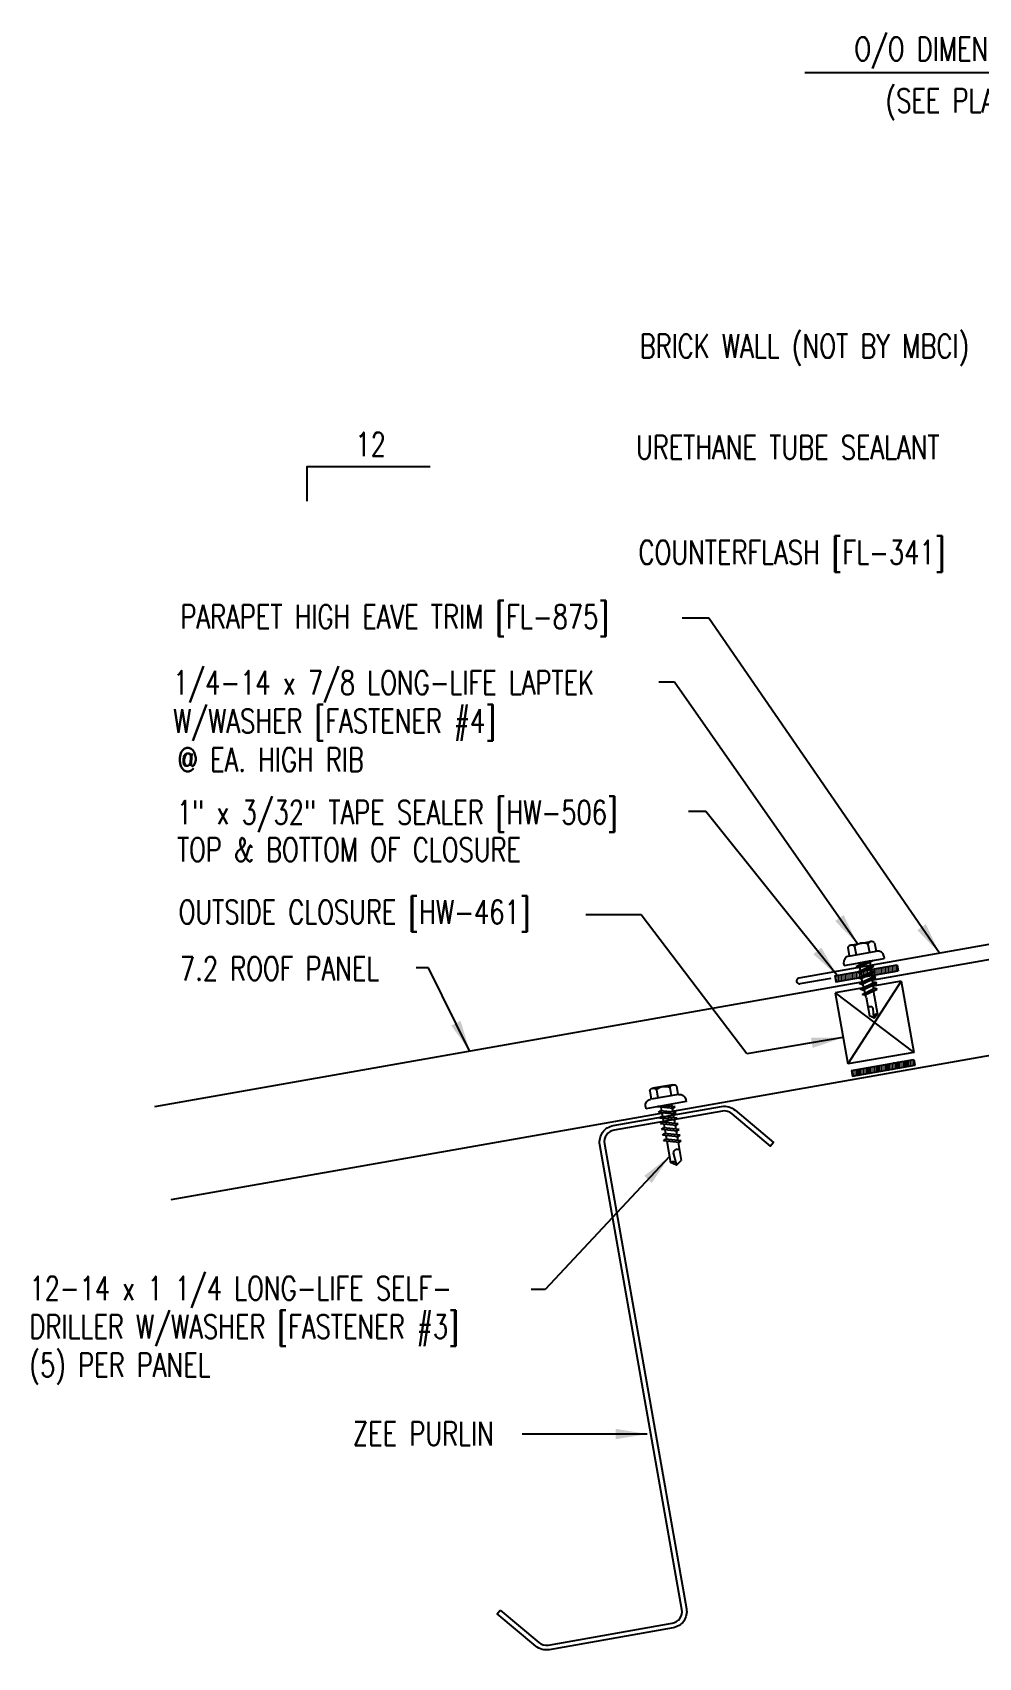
# Model space of a CAD drawing. Extents: x 15.7 to 45.3, y 14.8 to 40.6.
# Drawn here: x 15.7 to 30.68, y 14.84 to 40.58 of the extents above; entities that cross this region are included whole.
import ezdxf
from ezdxf.enums import TextEntityAlignment as Align

# ---------------------------------------------------------------- set-up
doc = ezdxf.new("R2010")
doc.units = 0
doc.header["$LTSCALE"] = 4
doc.header["$MEASUREMENT"] = 0
doc.layers.get('0').update_dxf_attribs({"linetype": 'CONTINUOUS'})
for name, color, linetype in [('CLOSURE', 3, 'CONTINUOUS'), ('DIM', 2, 'CONTINUOUS'), ('FASTENER', 9, 'CONTINUOUS'), ('MARK', 1, 'CONTINUOUS'), ('PANEL', 11, 'CONTINUOUS'), ('SEALANT', 8, 'CONTINUOUS'), ('STLA', 12, 'CONTINUOUS'), ('TAPE', 9, 'CONTINUOUS'), ('TEXT', 2, 'CONTINUOUS'), ('TRIM', 6, 'CONTINUOUS')]:
    doc.layers.add(name, color=color, linetype=linetype)
doc.styles.add('TEXT', font='SIMPLEX.shx', dxfattribs={"width": 0.75, "height": 0.375})
doc.styles.add('TEXT1', font='ROMANS.shx', dxfattribs={"width": 0.75, "height": 0.375})
doc.dimstyles.new('DETAIL$7', dxfattribs={"dimscale": 4, "dimtxt": 0.375, "dimasz": 0.125, "dimexe": 0.0625, "dimexo": 0.0625, "dimgap": 0.0625, "dimtad": 1, "dimdec": 4, "dimzin": 3, "dimdsep": 46, "dimlunit": 4, "dimtxsty": 'TEXT', "dimblk": 'ARCHTICK', "dimcen": 0.0625, "dimclrd": 7, "dimclre": 7, "dimclrt": 2, "dimadec": 0, "dimazin": 0, "dimtfac": 0.6, "dimtdec": 4, "dimtmove": 0, "dimatfit": 3, "dimfxl": 0, "dimfrac": 2, "dimtolj": 1, "dimtzin": 0, "dimarcsym": 0})

# ---------------------------------------------------------------- blocks, each defined once
blk = doc.blocks.new('A$C6938402A')
at = {"layer": 'TAPE'}
h = blk.add_hatch(dxfattribs=at)
h.set_pattern_fill('DOTS', color=256, scale=0.35, angle=270, style=0)
h.set_pattern_definition([(270, (-22.332364, -26.379487), (0.021875, -0.0109375), [0, -0.021875])])
h.paths.add_polyline_path([(-0.563, -0.04), (-0.547, -0.132), (0.438, 0.041), (0.422, 0.134)])
at = {"layer": 'SEALANT'}
for p, q in [((-0.563, -0.04), (0.422, 0.134)), ((-0.547, -0.132), (0.438, 0.041)), ((0.422, 0.134), (0.438, 0.041)), ((-0.563, -0.04), (-0.547, -0.132))]:
    blk.add_line(p, q, dxfattribs=at)
blk = doc.blocks.new('FD-F4')
at = {"layer": 'TEXT', "style": 'TEXT1', "width": 0.75}
for s, p in [('1/4-14 x 7/8 LONG-LIFE LAPTEK', (0.0047, -0.0408)), ('W/WASHER [FASTENER #4]', (0.0047, -0.1926))]:
    blk.add_text(s, height=0.09375, dxfattribs=at).set_placement(p)
blk.add_attdef('(QUANTITY)', (1.4847, -0.1926), '', height=0.0938, dxfattribs=at)
blk = doc.blocks.new('fz5')
at = {"layer": 'FASTENER'}
for p, q in [((-0.217, 0.305), (-0.217, 0.171)), ((-0.163, 0.337), (0.159, 0.337)), ((-0.108, 0.305), (-0.108, 0.171)), ((0.105, 0.305), (0.105, 0.171)), ((0.214, 0.305), (0.214, 0.171)), ((-0.326, 0.071), (-0.326, 0.037)), ((-0.326, 0.037), (0.322, 0.037)), ((-0.226, 0.171), (0.214, 0.171)), ((-0.141, -0.014), (0.037, 0.037)), ((-0.105, -0.034), (0.137, 0.035)), ((-0.088, 0.037), (-0.088, 0.001)), ((-0.088, 0.037), (0.085, 0.037)), ((0.085, 0.037), (0.134, 0.037)), ((0.085, 0.02), (0.085, -0.041)), ((0.137, 0.035), (0.134, 0.037)), ((0.322, 0.071), (0.322, 0.037)), ((-0.105, -0.034), (-0.141, -0.014)), ((-0.141, -0.105), (0.102, -0.036)), ((-0.105, -0.125), (-0.141, -0.105)), ((-0.141, -0.196), (0.102, -0.127)), ((-0.105, -0.216), (-0.141, -0.196)), ((-0.141, -0.287), (0.102, -0.217)), ((-0.105, -0.125), (0.137, -0.056)), ((-0.105, -0.216), (0.137, -0.147)), ((-0.105, -0.307), (0.137, -0.238)), ((-0.088, -0.029), (-0.088, -0.09)), ((-0.088, -0.12), (-0.088, -0.181)), ((-0.084, -0.27), (-0.088, -0.211)), ((0.077, -0.315), (0.082, -0.253)), ((0.084, -0.223), (0.085, -0.211)), ((0.085, -0.071), (0.085, -0.131)), ((0.085, -0.162), (0.085, -0.211)), ((0.137, -0.056), (0.102, -0.036)), ((0.137, -0.147), (0.102, -0.127)), ((0.137, -0.238), (0.102, -0.217)), ((-0.105, -0.307), (-0.141, -0.287)), ((-0.141, -0.378), (0.102, -0.308)), ((-0.105, -0.398), (-0.141, -0.378)), ((-0.122, -0.463), (0.089, -0.403)), ((-0.086, -0.483), (-0.122, -0.463)), ((-0.105, -0.398), (0.137, -0.328)), ((-0.086, -0.483), (0.124, -0.423)), ((-0.078, -0.36), (-0.082, -0.3)), ((-0.071, -0.449), (-0.075, -0.389)), ((-0.066, -0.516), (-0.069, -0.478)), ((0.063, -0.515), (0.068, -0.439)), ((0.071, -0.408), (0.075, -0.346)), ((0.124, -0.423), (0.089, -0.403)), ((0.137, -0.328), (0.102, -0.308)), ((-0.066, -0.516), (-0.066, -0.82)), ((-0.003, -0.854), (0.009, -0.714)), ((0.063, -0.516), (0.063, -0.82)), ((-0.002, -0.866), (-0.066, -0.82)), ((-0.002, -0.866), (0.063, -0.82))]:
    blk.add_line(p, q, dxfattribs=at)
for centre, radius, start, end in [((-0.163, 0.274), 0.0628, 29.8754, 150.1246), ((-0.002, 0.141), 0.196, 56.9974, 123.0026), ((0.159, 0.274), 0.0628, 29.8754, 150.1246), ((-0.226, 0.071), 0.1, 90, 180), ((0.222, 0.071), 0.1, 0, 90), ((-0.036, -0.723), 0.0461, 11.1445, 130.906), ((0.073, -0.516), 0.01, 175.9484, 180), ((0.039, -0.855), 0.0422, 55.4585, 194.8454)]:
    blk.add_arc(centre, radius, start, end, dxfattribs=at)
blk = doc.blocks.new('_ArchTick')
at = {"color": 0, "const_width": 0.15}
blk.add_lwpolyline([(-0.5, -0.5), (0.5, 0.5)], dxfattribs=at)
blk = doc.blocks.new('slopl1')
at = {"layer": 'MARK', "color": 6}
blk.add_lwpolyline([(0, 0), (0, 0.1368), (0.4871, 0.1368)], dxfattribs=at)
at = {"layer": 'MARK', "color": 2, "style": 'TEXT1', "width": 0.75}
blk.add_text('12', height=0.09375, dxfattribs=at).set_placement((0.1909, 0.1779))
blk.add_attdef('SLOPL1', text='', height=0.0938, dxfattribs=at).set_placement((-0.0549, 0.0243), align=Align.RIGHT)
blk = doc.blocks.new('FD-F3')
at = {"layer": 'TEXT', "style": 'TEXT1', "width": 0.75}
for s, p in [('12-14 x 1 1/4 LONG-LIFE SELF-', (0.0047, -0.0408)), ('DRILLER W/WASHER [FASTENER #3]', (0.0047, -0.1926))]:
    blk.add_text(s, height=0.09375, dxfattribs=at).set_placement(p)
blk.add_attdef('(QUANTITY)', (0.0047, -0.3444), '', height=0.0938, dxfattribs=at)
blk = doc.blocks.new('fz9')
at = {"layer": 'FASTENER'}
for p, q in [((-0.215, 0.305), (-0.215, 0.171)), ((-0.161, 0.337), (0.161, 0.337)), ((-0.107, 0.305), (-0.107, 0.171)), ((0.107, 0.305), (0.107, 0.171)), ((0.215, 0.305), (0.215, 0.171)), ((-0.324, 0.071), (-0.324, 0.037)), ((-0.324, 0.037), (0.324, 0.037)), ((-0.224, 0.171), (0.215, 0.171)), ((-0.139, -0.016), (0.046, 0.037)), ((-0.104, -0.036), (0.139, 0.033)), ((-0.086, 0.037), (0.086, 0.037)), ((-0.086, 0.037), (-0.086, -0.001)), ((0.086, 0.037), (0.133, 0.037)), ((0.086, 0.018), (0.086, -0.042)), ((0.139, 0.033), (0.133, 0.037)), ((0.324, 0.071), (0.324, 0.037)), ((-0.104, -0.036), (-0.139, -0.016)), ((-0.139, -0.107), (0.104, -0.038)), ((-0.104, -0.127), (-0.139, -0.107)), ((-0.139, -0.198), (0.104, -0.128)), ((-0.104, -0.218), (-0.139, -0.198)), ((-0.139, -0.289), (0.104, -0.219)), ((-0.104, -0.127), (0.139, -0.058)), ((-0.104, -0.218), (0.139, -0.149)), ((-0.104, -0.309), (0.139, -0.239)), ((-0.086, -0.031), (-0.086, -0.092)), ((-0.086, -0.122), (-0.086, -0.183)), ((-0.086, -0.213), (-0.086, -0.274)), ((0.086, -0.073), (0.086, -0.133)), ((0.086, -0.164), (0.086, -0.224)), ((0.086, -0.255), (0.086, -0.315)), ((0.139, -0.058), (0.104, -0.038)), ((0.139, -0.149), (0.104, -0.128)), ((0.139, -0.239), (0.104, -0.219)), ((-0.104, -0.309), (-0.139, -0.289)), ((-0.139, -0.38), (0.104, -0.31)), ((-0.104, -0.4), (-0.139, -0.38)), ((-0.139, -0.47), (0.104, -0.401)), ((-0.104, -0.491), (-0.139, -0.47)), ((-0.139, -0.561), (0.104, -0.492)), ((-0.104, -0.4), (0.139, -0.33)), ((-0.104, -0.491), (0.139, -0.421)), ((-0.104, -0.581), (0.139, -0.512)), ((-0.086, -0.304), (-0.086, -0.364)), ((-0.086, -0.395), (-0.086, -0.455)), ((-0.086, -0.486), (-0.086, -0.546)), ((0.086, -0.345), (0.086, -0.406)), ((0.086, -0.436), (0.086, -0.497)), ((0.139, -0.33), (0.104, -0.31)), ((0.139, -0.421), (0.104, -0.401)), ((0.139, -0.512), (0.104, -0.492)), ((-0.104, -0.581), (-0.139, -0.561)), ((-0.086, -0.577), (-0.086, -0.869)), ((-0.002, -0.914), (0.014, -0.727)), ((0.086, -0.527), (0.086, -0.869)), ((0, -0.929), (-0.086, -0.869)), ((0, -0.929), (0.086, -0.869))]:
    blk.add_line(p, q, dxfattribs=at)
for centre, radius, start, end in [((-0.161, 0.274), 0.0628, 29.8754, 150.1246), ((0, 0.141), 0.196, 56.9974, 123.0026), ((0.161, 0.274), 0.0628, 29.8754, 150.1246), ((-0.224, 0.071), 0.1, 90, 180), ((0.224, 0.071), 0.1, 0, 90), ((-0.046, -0.739), 0.0615, 11.1445, 130.906), ((0.054, -0.915), 0.0563, 55.4585, 194.8454)]:
    blk.add_arc(centre, radius, start, end, dxfattribs=at)
blk = doc.blocks.new('Z8X25')
at = {"layer": 'STLA'}
blk.add_lwpolyline([(-1.652, 0.753), (-1.139, 0.142, 0.221695), (-0.995, 0.075), (0.995, 0.075, 0.414214), (1.183, 0.262), (1.183, 4), (1.183, 7.738, -0.414214), (1.445, 8), (3.186, 8, -0.221695), (3.386, 7.906), (3.899, 7.295), (3.842, 7.247), (3.329, 7.858, 0.221695), (3.186, 7.925), (1.445, 7.925, 0.414214), (1.257, 7.738), (1.257, 4), (1.257, 0.262, -0.414214), (0.995, 0), (-0.995, 0, -0.221695), (-1.196, 0.094), (-1.709, 0.705)], format="xyb", close=True, dxfattribs=at)
blk = doc.blocks.new('A$C27B8051A')
at = {"layer": 'TRIM'}
for p, q in [((4.062, 2.166), (4.062, -3.834)), ((4.062, -3.834), (-1.354, -4.789)), ((-0.846, -4.795), (-1.338, -4.882))]:
    blk.add_line(p, q, dxfattribs=at)
blk.add_arc((-1.342, -4.835), 0.047, 104.5263, 275.4737, dxfattribs=at)

msp = doc.modelspace()

# ---------------------------------------------------------------- linework, layer by layer
at = {"layer": 'CLOSURE'}
for p, q in [((29.4517, 25.55468), (28.40597, 25.37029)), ((29.4517, 25.55468), (28.60445, 24.24461)), ((29.4517, 25.55468), (29.65019, 24.429)), ((28.40597, 25.37029), (28.60445, 24.24461)), ((28.40597, 25.37029), (29.65019, 24.429)), ((29.65019, 24.429), (28.60445, 24.24461))]:
    msp.add_line(p, q, dxfattribs=at)
at = {"layer": 'PANEL'}
for p, q in [((17.63113, 23.57311), (31.25731, 25.97577)), ((17.8916, 22.0959), (31.51778, 24.49856))]:
    msp.add_line(p, q, dxfattribs=at)
at = {"layer": 'TEXT', "color": 7}
msp.add_line((25.33364, 26.60512), (24.45842, 26.60512), dxfattribs=at)

# ---------------------------------------------------------------- block references
at = {"layer": 'FASTENER', "rotation": 9.99999999999983}
msp.add_blockref('fz5', (28.8741, 25.82472), dxfattribs=at)
at = {"layer": 'FASTENER', "xscale": -1, "rotation": 9.999999999999886}
msp.add_blockref('fz9', (25.73466, 23.55538), dxfattribs=at)
at = {"layer": 'MARK', "xscale": 4, "yscale": 4, "zscale": 4}
msp.add_blockref('slopl1', (20.04573, 33.16219), dxfattribs=at)
at = {"layer": 'STLA', "rotation": 9.999999999999982}
msp.add_blockref('Z8X25', (24.859, 15.1397), dxfattribs=at)
at = {"layer": 'TEXT'}
for name, p in [('A$C27B8051A', (29.18396, 30.39498)), ('A$C6938402A', (28.96448, 25.67885)), ('A$C6938402A', (29.22824, 24.183))]:
    msp.add_blockref(name, p, dxfattribs=at)
at = {"layer": 'TEXT', "xscale": 4, "yscale": 4, "zscale": 4}
msp.add_blockref('FD-F4', (17.90443, 30.26091), dxfattribs=at)
msp.add_blockref('FD-F3', (15.62887, 20.66744), dxfattribs=at).add_auto_attribs({'(QUANTITY)': '(5) PER PANEL'})

# ---------------------------------------------------------------- texts
at = {"layer": 'TEXT', "style": 'TEXT1', "width": 0.75}
for s, p in [('O/O DIMENSION', (28.71065, 40.13719)), ('(SEE PLAN)', (29.20507, 39.31796)), ('BRICK WALL (NOT BY MBCI)', (25.31042, 35.42826)), ('URETHANE TUBE SEALANT', (25.25314, 33.82556)), ('COUNTERFLASH [FL-341]', (25.29369, 32.16178)), ('PARAPET HIGH EAVE TRIM [FL-875]', (18.03879, 31.14243)), ('@ EA. HIGH RIB', (17.99114, 28.87811)), ('1" x 3/32" TAPE SEALER [HW-506]', (17.98278, 28.04299)), ('TOP & BOTTOM OF CLOSURE', (17.98278, 27.45308)), ('OUTSIDE CLOSURE [HW-461]', (18.01104, 26.46407)), ('7.2 ROOF PANEL', (18.03135, 25.56887)), ('ZEE PURLIN', (20.7713, 18.20143))]:
    msp.add_text(s, height=0.375, dxfattribs=at).set_placement(p)

# ---------------------------------------------------------------- leaders
at = {"layer": 'DIM'}
msp.add_leader([(33.48739, 39.94608), (27.9253, 39.94608)], dimstyle='DETAIL$7', dxfattribs=at)
at = {"layer": 'TEXT'}
for points in [[(30.05858, 25.99871), (26.40472, 31.30587), (25.98593, 31.30587)], [(28.75996, 26.14636), (25.86103, 30.29465), (25.6155, 30.29465)], [(28.43686, 25.64502), (26.36027, 28.24161), (26.082, 28.24161)], [(28.5305, 24.664), (27.01023, 24.40682), (25.33364, 26.60512)], [(22.62245, 24.44329), (21.96599, 25.76785), (21.76894, 25.76785)], [(25.78352, 22.78142), (23.81156, 20.67163), (23.59046, 20.67163)], [(25.431, 18.38288), (24.0741, 18.38288), (23.45228, 18.38288)]]:
    msp.add_leader(points, dimstyle='DETAIL$7', dxfattribs=at)

doc.saveas('drawing.dxf')
